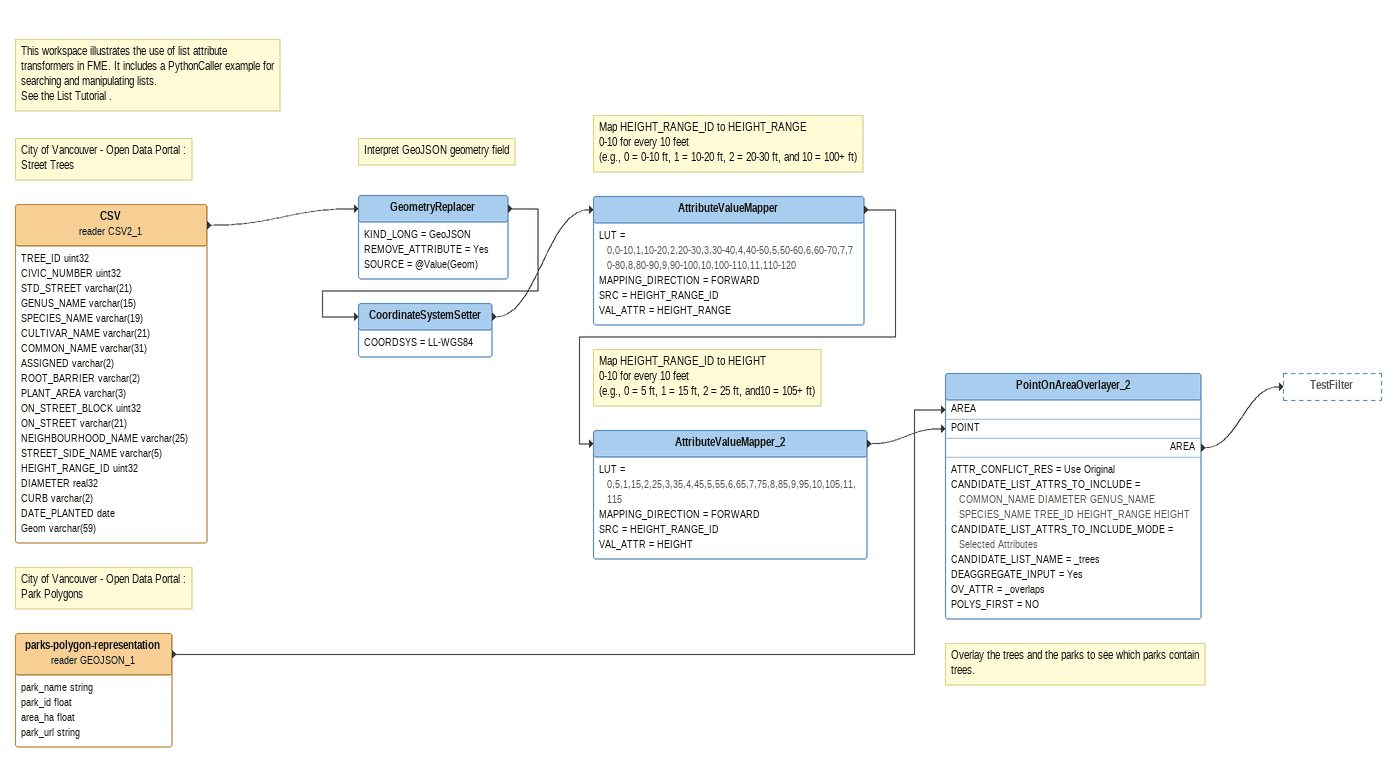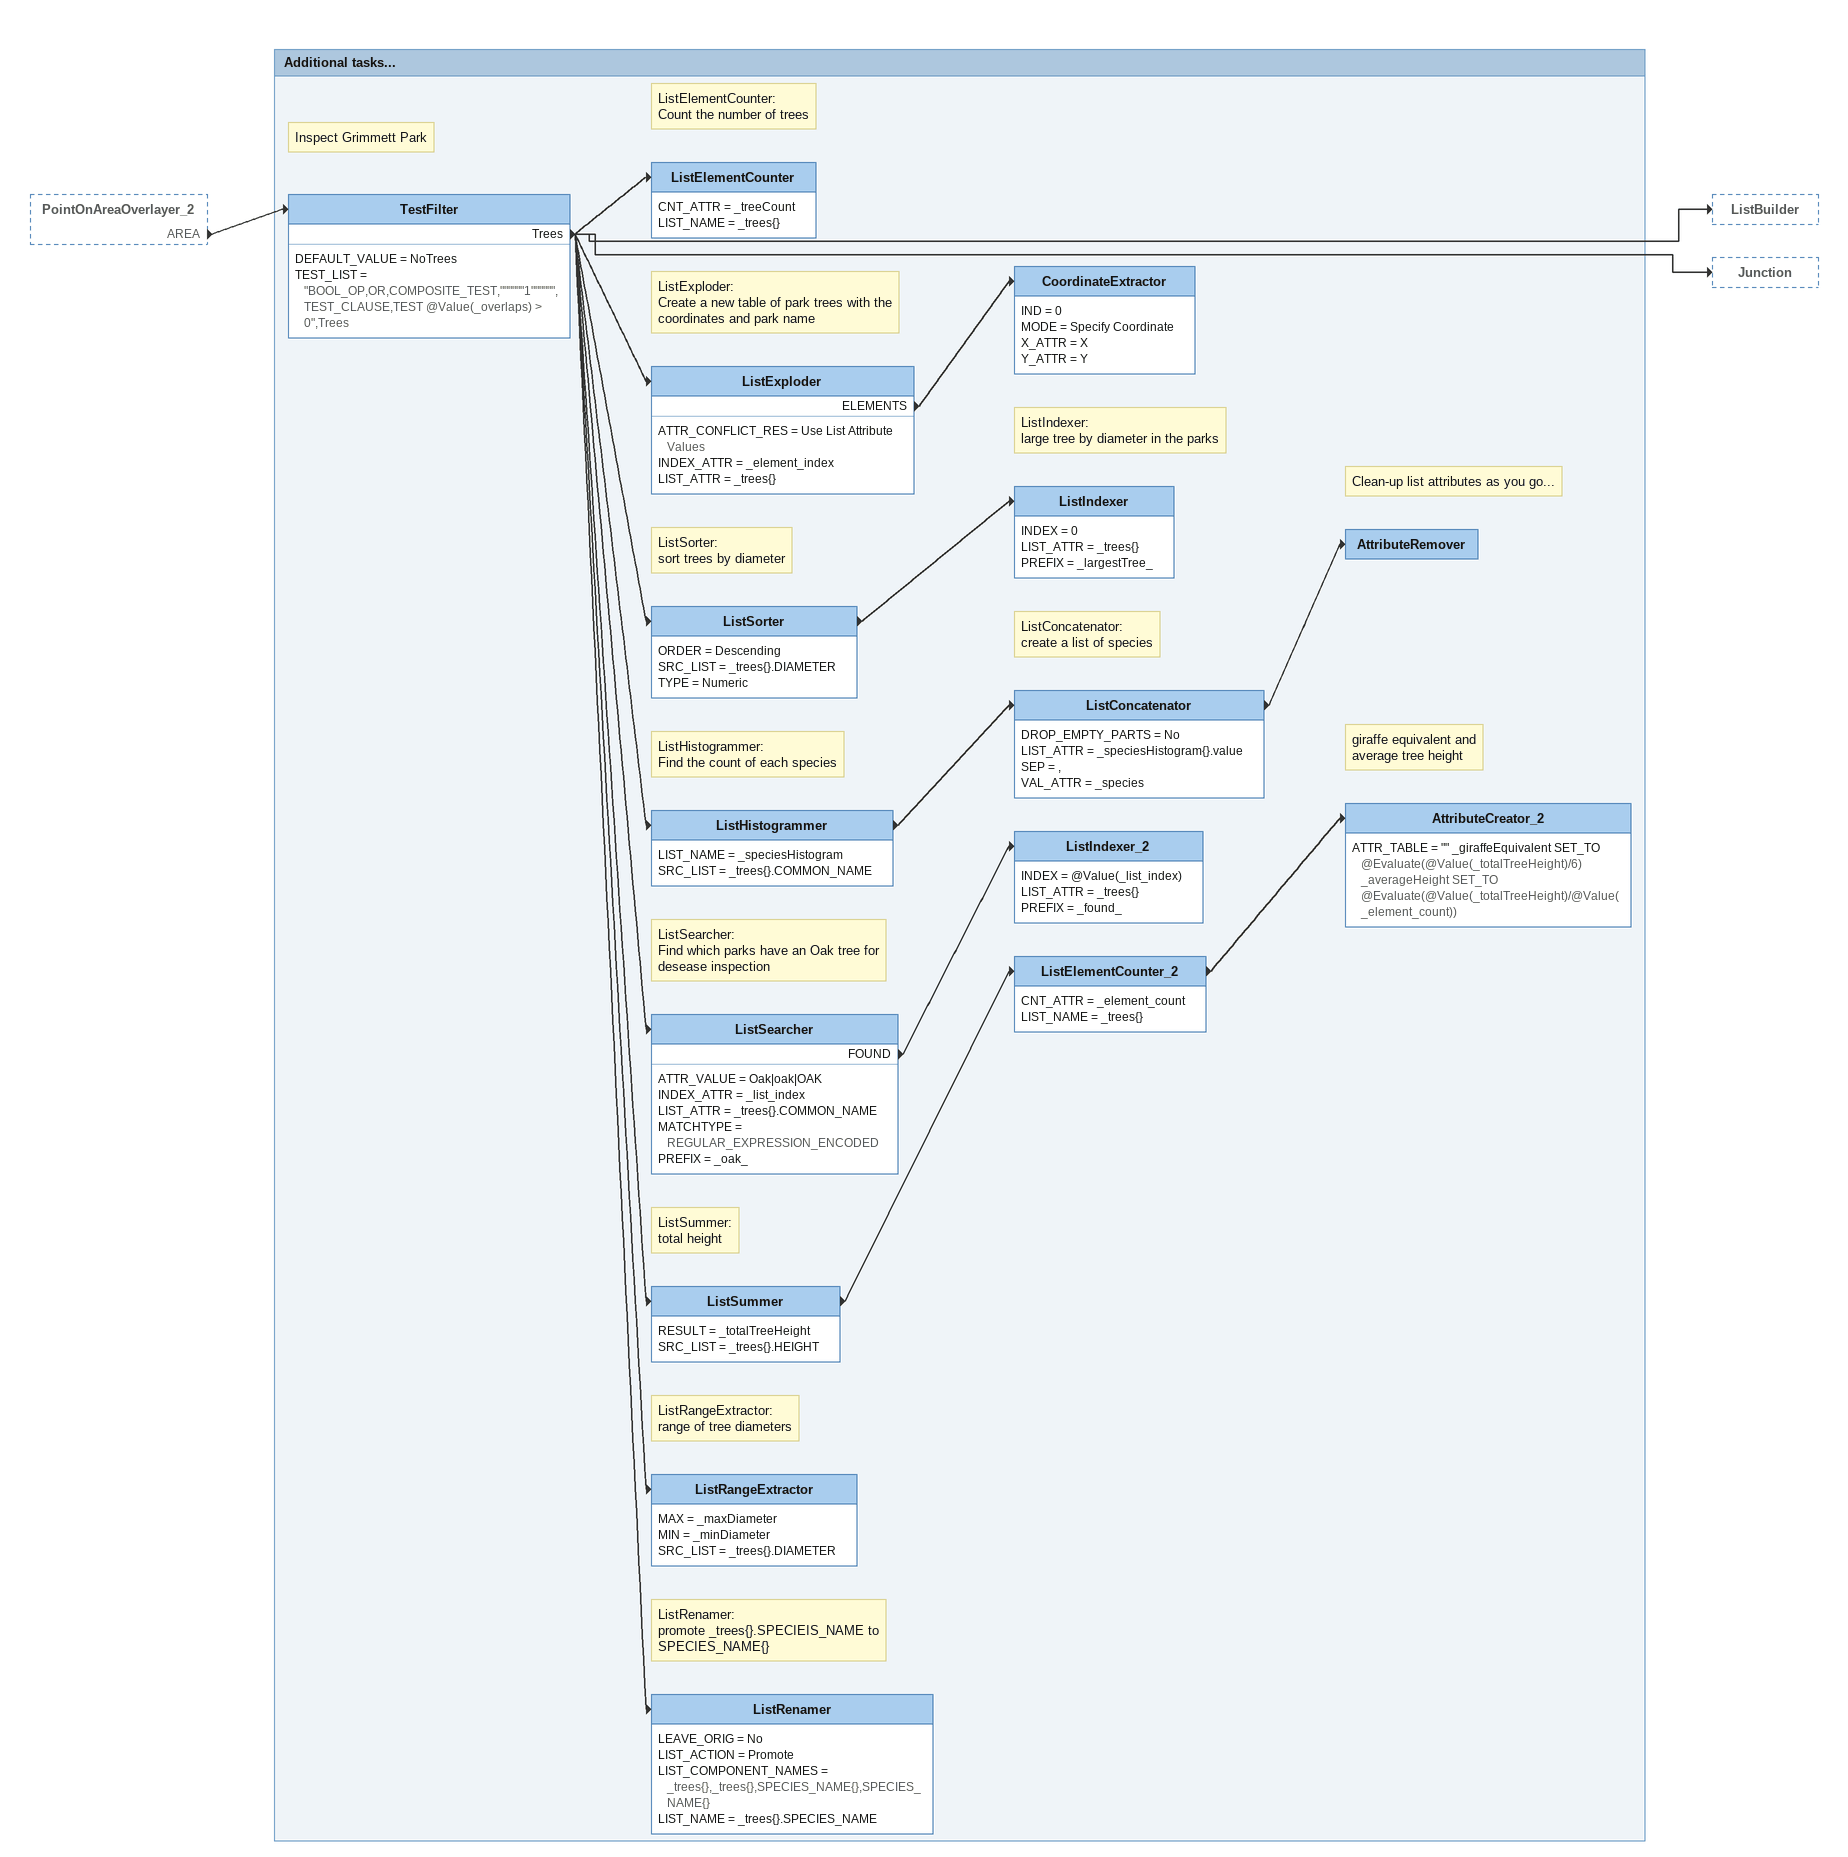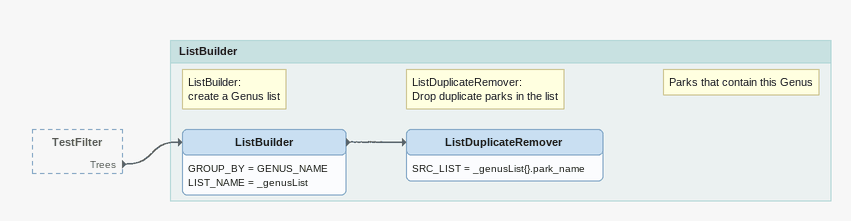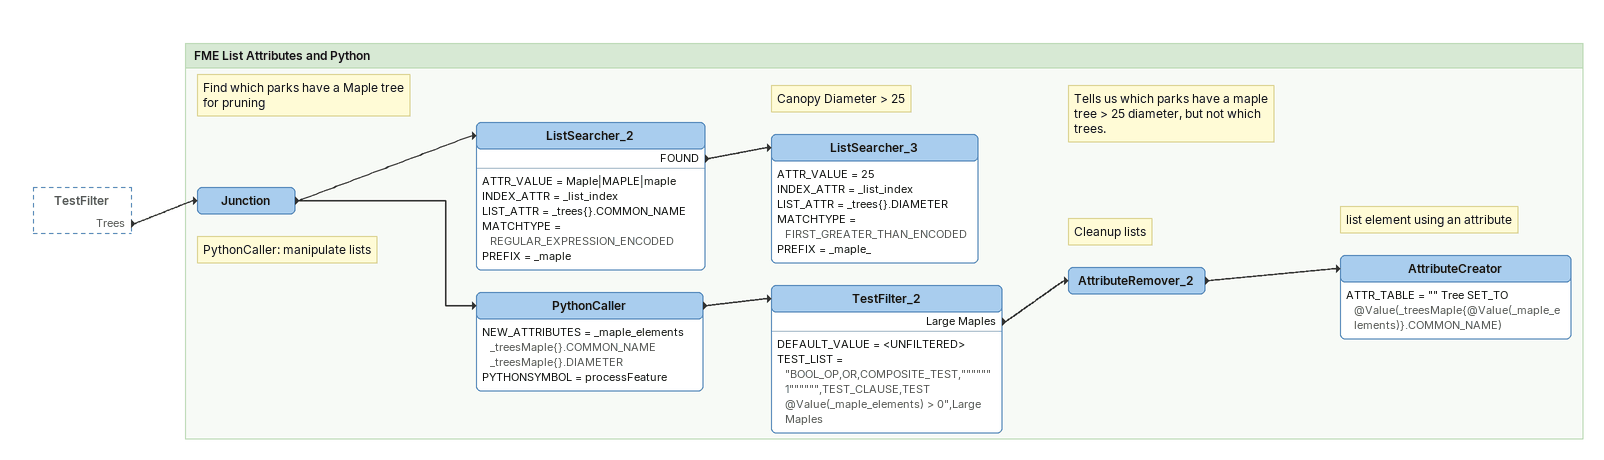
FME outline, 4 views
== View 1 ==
Note: This workspace illustrates the use of list attribute transformers in FME. It includes a PythonCaller example for searching and manipulating lists. / See the List Tutorial .
Note: City of Vancouver - Open Data Portal : / Street Trees
CSV (reader CSV2_1)
    attributes: TREE_ID uint32, CIVIC_NUMBER uint32, STD_STREET varchar(21), GENUS_NAME varchar(15), SPECIES_NAME varchar(19), CULTIVAR_NAME varchar(21), COMMON_NAME varchar(31), ASSIGNED varchar(2), ROOT_BARRIER varchar(2), PLANT_AREA varchar(3), ON_STREET_BLOCK uint32, ON_STREET varchar(21), NEIGHBOURHOOD_NAME varchar(25), STREET_SIDE_NAME varchar(5), HEIGHT_RANGE_ID uint32, DIAMETER real32, CURB varchar(2), DATE_PLANTED date, Geom varchar(59)
    -> GeometryReplacer
Note: Interpret GeoJSON geometry field
GeometryReplacer
    KIND_LONG = GeoJSON
    REMOVE_ATTRIBUTE = Yes
    SOURCE = @Value(Geom)
    -> CoordinateSystemSetter
CoordinateSystemSetter
    COORDSYS = LL-WGS84
    -> AttributeValueMapper
Note: Map HEIGHT_RANGE_ID to HEIGHT_RANGE / 0-10 for every 10 feet / (e.g., 0 = 0-10 ft, 1 = 10-20 ft, 2 = 20-30 ft, and 10 = 100+ ft)
AttributeValueMapper
    LUT = 0,0-10,1,10-20,2,20-30,3,30-40,4,40-50,5,50-60,6,60-70,7,70-80,8,80-90,9,90-100,10,100-110,11,110-120
    MAPPING_DIRECTION = FORWARD
    SRC = HEIGHT_RANGE_ID
    VAL_ATTR = HEIGHT_RANGE
    -> AttributeValueMapper_2
Note: Map HEIGHT_RANGE_ID to HEIGHT / 0-10 for every 10 feet / (e.g., 0 = 5 ft, 1 = 15 ft, 2 = 25 ft, and10 = 105+ ft)
AttributeValueMapper_2
    LUT = 0,5,1,15,2,25,3,35,4,45,5,55,6,65,7,75,8,85,9,95,10,105,11,115
    MAPPING_DIRECTION = FORWARD
    SRC = HEIGHT_RANGE_ID
    VAL_ATTR = HEIGHT
    -> PointOnAreaOverlayer_2 [POINT]
Note: City of Vancouver - Open Data Portal : / Park Polygons
parks-polygon-representation (reader GEOJSON_1)
    attributes: park_name string, park_id float, area_ha float, park_url string
    -> PointOnAreaOverlayer_2 [AREA]
Note: Overlay the trees and the parks to see which parks contain trees.
PointOnAreaOverlayer_2
    ATTR_CONFLICT_RES = Use Original
    CANDIDATE_LIST_ATTRS_TO_INCLUDE = COMMON_NAME DIAMETER GENUS_NAME SPECIES_NAME TREE_ID HEIGHT_RANGE HEIGHT
    CANDIDATE_LIST_ATTRS_TO_INCLUDE_MODE = Selected Attributes
    CANDIDATE_LIST_NAME = _trees
    DEAGGREGATE_INPUT = Yes
    OV_ATTR = _overlaps
    POLYS_FIRST = NO
    AREA -> TestFilter

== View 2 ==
PointOnAreaOverlayer_2 [outside]
    AREA -> TestFilter

Bookmark: Additional tasks...
Note: Inspect Grimmett Park
TestFilter
    DEFAULT_VALUE = NoTrees
    TEST_LIST = "BOOL_OP,OR,COMPOSITE_TEST,""""""1"""""",TEST_CLAUSE,TEST @Value(_overlaps) > 0",Trees
    Trees -> ListHistogrammer
    Trees -> ListSearcher
    Trees -> ListSorter
    Trees -> ListExploder
    Trees -> ListSummer
    Trees -> ListRangeExtractor
    Trees -> ListRenamer
    Trees -> ListBuilder
    Trees -> Junction
    Trees -> ListElementCounter
Note: ListElementCounter: / Count the number of trees
ListElementCounter
    CNT_ATTR = _treeCount
    LIST_NAME = _trees{}
Note: ListExploder: / Create a new table of park trees with the coordinates and park name
ListExploder
    ATTR_CONFLICT_RES = Use List Attribute Values
    INDEX_ATTR = _element_index
    LIST_ATTR = _trees{}
    ELEMENTS -> CoordinateExtractor
CoordinateExtractor
    IND = 0
    MODE = Specify Coordinate
    X_ATTR = X
    Y_ATTR = Y
Note: ListSorter: / sort trees by diameter
ListSorter
    ORDER = Descending
    SRC_LIST = _trees{}.DIAMETER
    TYPE = Numeric
    -> ListIndexer
Note: ListIndexer: / large tree by diameter in the parks
ListIndexer
    INDEX = 0
    LIST_ATTR = _trees{}
    PREFIX = _largestTree_
Note: ListHistogrammer: / Find the count of each species
ListHistogrammer
    LIST_NAME = _speciesHistogram
    SRC_LIST = _trees{}.COMMON_NAME
    -> ListConcatenator
Note: ListConcatenator: / create a list of species
ListConcatenator
    DROP_EMPTY_PARTS = No
    LIST_ATTR = _speciesHistogram{}.value
    SEP = ,
    VAL_ATTR = _species
    -> AttributeRemover
Note: Clean-up list attributes as you go...
AttributeRemover
Note: ListSearcher: / Find which parks have an Oak tree for desease inspection
ListSearcher
    ATTR_VALUE = Oak|oak|OAK
    INDEX_ATTR = _list_index
    LIST_ATTR = _trees{}.COMMON_NAME
    MATCHTYPE = REGULAR_EXPRESSION_ENCODED
    PREFIX = _oak_
    FOUND -> ListIndexer_2
ListIndexer_2
    INDEX = @Value(_list_index)
    LIST_ATTR = _trees{}
    PREFIX = _found_
Note: ListSummer: / total height
ListSummer
    RESULT = _totalTreeHeight
    SRC_LIST = _trees{}.HEIGHT
    -> ListElementCounter_2
ListElementCounter_2
    CNT_ATTR = _element_count
    LIST_NAME = _trees{}
    -> AttributeCreator_2
Note: giraffe equivalent and / average tree height
AttributeCreator_2
    ATTR_TABLE = "" _giraffeEquivalent SET_TO @Evaluate(@Value(_totalTreeHeight)/6)  _averageHeight SET_TO @Evaluate(@Value(_totalTreeHeight)/@Value(_element_count))
Note: ListRangeExtractor: / range of tree diameters
ListRangeExtractor
    MAX = _maxDiameter
    MIN = _minDiameter
    SRC_LIST = _trees{}.DIAMETER
Note: ListRenamer: / promote _trees{}.SPECIEIS_NAME to SPECIES_NAME{}
ListRenamer
    LEAVE_ORIG = No
    LIST_ACTION = Promote
    LIST_COMPONENT_NAMES = _trees{},_trees{},SPECIES_NAME{},SPECIES_NAME{}
    LIST_NAME = _trees{}.SPECIES_NAME

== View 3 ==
TestFilter [outside]
    Trees -> ListBuilder

Bookmark: ListBuilder
Note: ListBuilder: / create a Genus list
ListBuilder
    GROUP_BY = GENUS_NAME
    LIST_NAME = _genusList
    -> ListDuplicateRemover
Note: ListDuplicateRemover: / Drop duplicate parks in the list
Note: Parks that contain this Genus
ListDuplicateRemover
    SRC_LIST = _genusList{}.park_name

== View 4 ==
TestFilter [outside]
    Trees -> Junction

Bookmark: FME List Attributes and Python
Junction
    -> ListSearcher_2
    -> PythonCaller
Note: Find which parks have a Maple tree for pruning
ListSearcher_2
    ATTR_VALUE = Maple|MAPLE|maple
    INDEX_ATTR = _list_index
    LIST_ATTR = _trees{}.COMMON_NAME
    MATCHTYPE = REGULAR_EXPRESSION_ENCODED
    PREFIX = _maple
    FOUND -> ListSearcher_3
Note: Canopy Diameter > 25
Note: Tells us which parks have a maple tree > 25 diameter, but not which trees.
ListSearcher_3
    ATTR_VALUE = 25
    INDEX_ATTR = _list_index
    LIST_ATTR = _trees{}.DIAMETER
    MATCHTYPE = FIRST_GREATER_THAN_ENCODED
    PREFIX = _maple_
Note: PythonCaller: manipulate lists
PythonCaller
    NEW_ATTRIBUTES = _maple_elements _treesMaple{}.COMMON_NAME _treesMaple{}.DIAMETER
    PYTHONSYMBOL = processFeature
    -> TestFilter_2
TestFilter_2
    DEFAULT_VALUE = <UNFILTERED>
    TEST_LIST = "BOOL_OP,OR,COMPOSITE_TEST,""""""1"""""",TEST_CLAUSE,TEST @Value(_maple_elements) > 0",Large Maples
    Large Maples -> AttributeRemover_2
Note: Cleanup lists
AttributeRemover_2
    -> AttributeCreator
Note: list element using an attribute
AttributeCreator
    ATTR_TABLE = "" Tree SET_TO @Value(_treesMaple{@Value(_maple_elements)}.COMMON_NAME)
